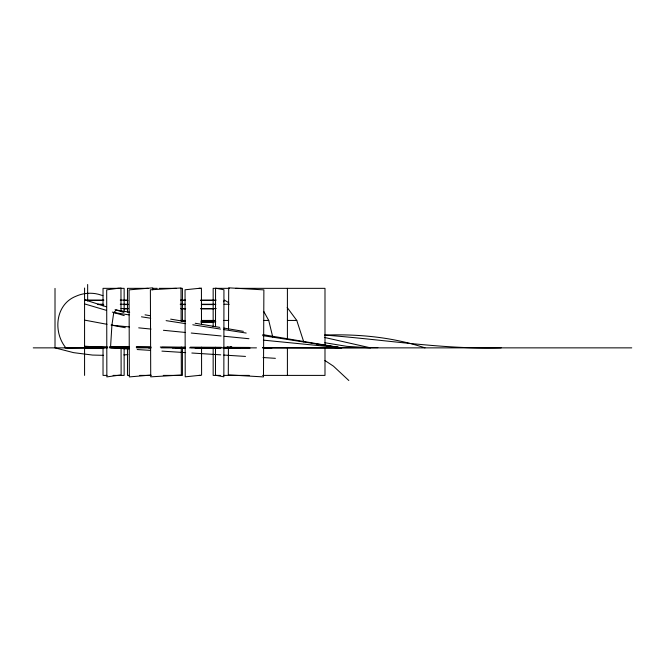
<?xml version="1.0" encoding="UTF-8"?>
<svg xmlns="http://www.w3.org/2000/svg" width="665" height="665" viewBox="0 0 665 665"><rect width="100%" height="100%" fill="white"/><g stroke="black" fill="none" stroke-linecap="round" stroke-linejoin="round"><path stroke-width="1" d="M215.502 347.246L215.477 375.226L223.856 376.822L223.939 289.774L215.56 288.178L215.518 326.523M228.419 347.936L228.294 374.877L263.481 376.914L263.88 289.874L228.702 287.837L228.511 329.283M129.683 312.259L116.367 310.023L113.748 312.517L111.911 325.218L110.573 346.806L129.226 346.889M223.631 301.785L224.462 300.098L228.702 302.683M150.922 375.068L129.334 376.914L129.068 289.865L152.709 287.845L152.717 289.915M223.365 347.936L228.519 347.521L223.34 347.521M123.873 354.877L127.946 354.653M324.961 335.085C358.684 333.88 392.849 337.197 424.993 347.862M103.275 347.546L64.962 347.853M223.573 348.019L231.861 347.862M103.275 347.72L66.816 347.862M87.655 347.862L103.649 347.753M128.353 347.812L124.305 347.828M119.11 288.344L103.033 288.344L103.033 305.958M121.121 288.344L124.139 288.344L124.139 311.145M147.979 288.344L127.472 288.344L127.472 312.176M153.1 288.344L157.206 288.344M159.234 288.344L176.366 288.344M180.398 288.344L182.418 288.344L182.418 321.511M198.935 288.344L200.099 288.344M229.541 288.344L213.157 288.344L213.157 326.69M235.684 288.344L324.994 288.344L324.994 345.343M84.571 300.098L103.89 300.098M120.249 300.098L127.514 300.098M180.456 300.098L185.502 300.098M200.664 300.098L216.183 300.098M85.61 300.43L103.225 300.43M123.806 300.43L127.963 300.43M182.094 300.43L185.336 300.43M200.664 300.43L214.13 300.43M97.921 304.246L103.058 304.246M120.265 304.246L128.287 304.246M180.207 304.246L185.252 304.246M201.42 304.246L215.817 304.246M224.047 304.246L229.184 304.246M97.672 304.578L103.715 304.578M123.856 304.578L128.145 304.578M182.019 304.578L185.169 304.578M201.379 304.578L214.022 304.578M121.047 308.56L128.104 308.56M180.664 308.56L185.693 308.56M200.813 308.56L216.2 308.56M123.765 308.893L127.963 308.893M181.462 308.893L185.535 308.893M200.813 308.893L214.047 308.893M180.838 320.439L184.92 320.439M201.221 320.439L215.485 320.439M223.631 320.439L228.718 320.439M263.598 320.439L268.735 320.439L272.758 337.08M287.43 320.439L296.773 320.439L303.772 341.976M181.636 320.779L185.169 320.779M201.246 320.779L214.022 320.779M200.913 321.818L215.793 321.818M200.971 322.159L214.022 322.159M84.571 347.521L103.225 347.521M120.772 347.521L127.963 347.521M181.071 347.521L185.169 347.521M201.586 347.521L216.092 347.521M101.446 347.862L103.424 347.853M119.683 347.895L129.01 347.886L118.653 347.895M175.668 347.845L185.003 347.837M197.439 347.828L218.178 347.812M223.365 347.803L239.949 347.787M262.766 347.77L377.853 347.662M33.25 347.862L103.906 347.862M110.656 347.862L129.301 347.862M136.549 347.862L151.046 347.862M161.063 347.862L185.602 347.862M189.492 347.862L256.474 347.862M262.658 347.862L631.75 347.862M84.571 348.177L103.009 348.177M121.437 348.177L127.555 348.177M181.429 348.177L185.543 348.177M201.013 348.177L215.51 348.177M84.571 348.51L103.831 348.51M123.856 348.51L128.112 348.51M182.094 348.51L185.169 348.51M200.996 348.51L214.138 348.51M107.057 375.401L103.033 375.401L103.033 347.413M113.083 375.401L124.139 375.401L124.139 347.413M129.525 375.401L127.472 375.401L127.472 347.413M139.775 375.401L151.055 375.401M163.266 375.401L182.418 375.401L182.418 347.413M198.935 375.401L200.099 375.401M220.323 375.401L213.157 375.401L213.157 347.413M223.398 375.401L249.242 375.401M262.592 375.401L324.994 375.401L324.994 347.413M501.169 347.862C441.976 349.499 383.53 339.441 324.736 335.085M84.571 347.837L107.331 347.878M148.603 347.945L150.764 347.945M172.351 347.986L184.895 348.003M195.069 348.019L220.065 348.061M223.98 348.069L250.057 348.111M263.498 348.128L271.777 348.144M136.483 346.922L150.988 346.989M160.315 347.03L185.186 347.147M190.365 347.172L221.453 347.313M223.531 347.321L249.433 347.438M262.908 347.504L341.669 347.862L262.808 334.62M199.941 348.086L216.316 348.161M178.245 347.978L185.477 348.011M84.571 346.54L107.289 346.773M109.359 346.789L128.977 346.997M136.209 347.072L150.664 347.221M162.019 347.338L184.737 347.571M190.938 347.637L220.88 347.945M223.98 347.978L234.304 348.086L230.364 346.814M103.574 355.334L92.477 355.06L73.574 352.65L55.012 347.862L55.012 288.394M332.325 347.446L341.669 347.862L262.617 335.601M84.571 346.199L107.647 347.67M109.334 347.778L128.927 349.017M137.181 349.541L150.589 350.397M161.936 351.12L185.66 352.625M191.844 353.015L220.73 354.852M223.822 355.052L245.485 356.423M263.016 357.537L275.393 358.327M227.081 347.454L234.304 348.086L230.339 346.914M334.42 347.205L341.669 347.862L326.266 345.742M111.911 325.218L129.426 326.939M138.702 327.853L151.063 329.075M163.432 330.289L185.061 332.425M191.246 333.032L221.121 335.975M224.213 336.282L248.943 338.718M263.365 340.139L341.669 347.862M317.03 344.47L319.084 344.753M321.137 345.035L324.221 345.459M113.748 312.517L129.151 314.902M141.47 316.814L150.714 318.244M166.109 320.638L185.618 323.656M192.8 324.778L220.522 329.075M223.598 329.549L246.191 333.057M145.045 314.836L150.165 315.692M170.647 319.134L184.986 321.544M195.219 323.265L219.799 327.388M223.897 328.078L243.357 331.345M231.254 347.537L234.304 348.086L230.314 347.022M324.404 337.429L370.588 347.862L346.681 346.332L324.894 342.733M84.571 320.106L106.982 324.296M111.055 325.052L125.319 327.72M227.181 346.748L234.304 348.086M84.571 303.905L106.392 310.347M112.343 312.101L124.239 315.609M102.884 295.667L98.395 294.262A34.239 34.239 0 0 0 84.704 293.656A34.688 34.688 0 0 0 76.076 296.208C55.386 304.221 52.768 331.96 65.893 347.862M84.571 299.757L106.25 306.756M115.111 309.616L123.981 312.475M324.927 360.513L333.431 366.149L348.826 380.505M287.172 307.479L296.773 320.439M263.764 311.444L268.735 320.439M181.138 321.129L181.005 287.97L150.381 289.799L150.722 376.847L181.346 375.018L181.237 347.039M201.495 324.362L201.42 288.095L185.045 289.774L185.219 376.822L201.595 375.143L201.545 347.163M121.005 310.671L120.964 287.879L106.683 289.857L106.849 376.897L121.13 374.927L121.072 346.947M287.405 288.344L287.405 339.125M287.405 347.413L287.405 375.401M87.655 284.495L87.655 301.021M84.571 288.012L84.571 375.401"/></g></svg>
